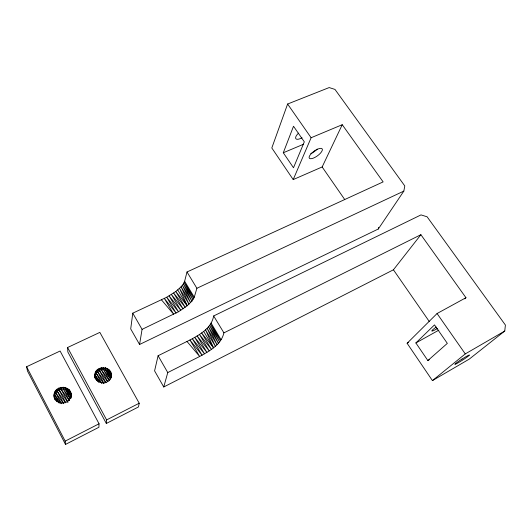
<?xml version="1.0" encoding="UTF-8"?>
<svg xmlns="http://www.w3.org/2000/svg" width="532" height="532" viewBox="0 0 532 532"><rect width="100%" height="100%" fill="white"/><g stroke="black" fill="none" stroke-linecap="round" stroke-linejoin="round"><path stroke-width="0.8" d="M94.836 376.257C93.652 364.061 114.506 365.564 111.235 377.567L105.555 369.92L105.695 367.798L103.461 369.574C99.517 369.414 95.447 372.247 94.949 376.29M95.002 378.279L94.876 374.874L100.767 382.501M98.992 381.896L95.215 374.967L95.275 372.872M99.058 423.785L98.885 427.289L65.509 444.426L27.484 371.03L26.6 366.741L60.103 351.027L99.058 423.785L65.177 441.128L65.509 444.426M111.235 377.567L111.228 373.484L111.055 375.565L109.113 372.041L109.273 369.94L111.235 377.567L105.695 367.798M70.816 398.561C75.198 383.845 50.766 383.705 54.364 398.169L54.071 394.777L54.769 394.704L57.01 389.218L57.237 391.219L63.627 403.382M106.327 423.465L106.613 419.914L67.577 347.522L99.85 332.387L139.211 403.223L138.46 406.96L106.327 423.465L67.857 352.004L67.577 347.522M465.952 297.714L437.065 313.528L407.12 343.28L432.423 380.606L469.231 359.127L504.762 331.03L505.4 325.045L427.11 216.797L421.005 214.901L213.665 315.961C211.523 328.204 199.859 334.628 189.944 340.008L158.097 355.728L154.586 370.871L163.75 386.977L393.427 269.797L420.892 234.698L465.952 297.714L464.769 298.851M132.774 313.168L130.712 328.922L139.57 344.49L378.305 228.999L403.835 191.101L404.786 185.934L334.974 89.416L329.168 87.574L287.613 104.026L271.812 147.969L293.212 179.59L322.153 166.962L342.236 124.707L383.133 181.897L187.005 271.978L184.631 281.248L183.42 283.835L181.066 286.801L175.786 291.509L166.722 297.242L132.774 313.168L142.064 329.368L139.57 344.49M111.075 377.933L111.407 375.499C111.128 384.383 96.831 385.6 95.035 376.902M71.062 395.349C69.04 408.337 48.991 403.436 55.534 390.821L55.767 392.816L61.413 403.582M378.305 228.999L378.624 227.377M95.215 374.967L96.212 371.037L96.146 373.138L101.858 383.619M163.75 386.977L167.766 372.573L158.097 355.728M142.064 329.368L178.479 311.759L187.198 305.747L191.912 301.152L194.26 297.222L196.893 288.284L187.005 271.978M283.29 152.757L293.511 126.25L304.317 141.845L293.491 167.753L283.29 152.757L303.592 144.225M167.766 372.573L199.673 356.487C209.522 350.994 221.113 344.842 223.919 332.872L420.892 234.698M293.212 179.59L311.114 137.735L342.236 124.707M415.871 342.947L434.504 324.899L447.332 343.373L427.868 360.55L415.871 342.947L438.834 330.153M71.082 395.702L70.922 393.274L71.042 395.249L65.35 387.449L63.361 389.118L59.079 390.029L57.237 391.219L55.767 392.816L63.421 403.475M432.423 380.606L465.274 353.906L504.762 331.03M427.868 360.55L429.304 359.732M407.12 343.28L408.536 342.495M106.613 419.914L139.211 403.223M196.893 288.284L403.835 191.101M54.896 398.834L54.444 398.82L55.335 400.071M71.042 395.249L69.127 391.632L68.987 389.637L70.337 393.314L70.217 391.326L71.042 395.249C70.271 391.718 66.906 389.238 63.361 389.118L63.182 387.097L61.167 389.311L67.943 402.152M109.113 372.041L107.637 368.649L107.491 370.757L111.055 375.565L110.503 371.589L110.33 373.683L107.491 370.757L103.461 369.574L103.574 367.452L101.326 369.753L107.797 381.557M161.415 299.789L173.691 314.286L164.335 298.425L176.092 313.082L166.722 297.242L178.479 311.759L169.103 295.938L180.82 310.342L171.43 294.535L183.075 308.853L173.671 293.052L185.216 307.31L175.786 291.509L187.198 305.747L179.517 288.357L188.993 304.184L181.066 286.801L190.576 302.642L182.376 285.285L191.912 301.152L183.42 283.835L192.99 299.735L184.178 282.485L193.774 298.419L184.631 281.248L194.26 297.222M186.998 341.458L199.673 356.487L189.944 340.008L202.1 355.216L192.358 338.758L204.521 353.84L194.772 337.408L206.908 352.39L197.146 335.965L209.222 350.881L199.44 334.462L211.43 349.338L201.621 332.919L213.485 347.788L205.505 329.813L215.36 346.259L207.141 328.297L217.029 344.763L208.537 326.841L218.459 343.339L209.668 325.471L219.623 342.003L210.512 324.207L220.501 340.773L211.058 323.07L221.079 339.682M110.363 378.89L103.461 369.574L109.565 380.693M109.466 380.746L101.326 369.753L101.432 367.632L99.311 370.438L106.001 382.681M107.584 381.63L99.311 370.438L99.398 368.324L97.542 371.595L104.006 383.432M105.815 382.801L97.542 371.595L97.615 369.481L96.146 373.138L103.806 383.525M98.606 382.096L94.816 376.955L96.684 380.387M65.35 387.449L65.509 389.457L71.182 397.311L67.478 390.315L67.331 388.313L69.127 391.632M70.291 398.721L63.361 389.118L69.399 400.536M69.3 400.589L61.167 389.311L60.974 387.289L59.079 390.029L65.735 402.671M67.857 402.219L59.079 390.029L58.866 388.014L57.237 391.219L65.556 402.791M54.53 392.716L54.769 394.704L61.246 403.728M58.58 402.691L54.317 396.752L56.904 401.687M437.065 313.528L465.274 353.906M287.613 104.026L311.114 137.735M322.153 166.962L344.709 199.507M393.427 269.797L429.297 321.547M213.665 315.961L223.919 332.872M203.656 331.356L213.485 347.788M177.748 289.94L187.198 305.747M105.555 369.92L110.476 378.87M65.509 389.457L70.377 398.654M54.769 394.704L59.252 403.249M26.6 366.741L65.177 441.128M317.205 149.093A7.94 2.906 -36 0 1 315.789 150.436L314.179 151.693A7.94 2.906 -36 0 1 310.768 153.628M302.05 137.761A7.887 3.052 -36.3 0 1 295.858 138.712A7.887 3.052 -36.3 0 1 298.519 133.126M437.444 328.477A8.559 0.978 -33.1 0 1 431.818 331.044A8.559 0.978 -33.1 0 1 436.187 327.074M314.292 151.055L312.643 152.332A7.953 2.86 -35.9 0 0 309.491 158.39A7.953 2.86 -35.9 0 0 317.178 156.022L318.801 154.765A7.953 2.86 -35.9 0 0 322.006 148.674A7.953 2.86 -35.9 0 0 314.292 151.055M462.049 359.053L460.14 360.29A8.678 0.585 -32.6 0 0 454.92 364.373A8.678 0.585 -32.6 0 0 462.248 360.317L464.123 359.1A8.678 0.585 -32.6 0 0 469.404 354.984A8.678 0.585 -32.6 0 0 462.049 359.053"/></g></svg>
